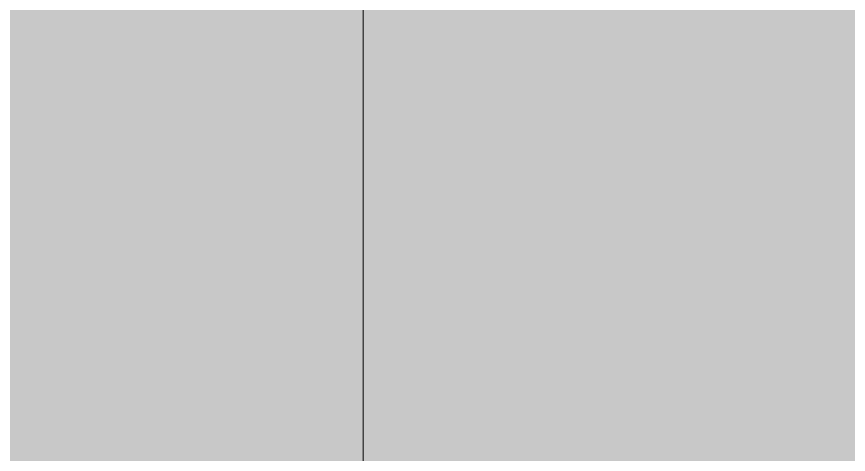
# Model space of a CAD drawing. Header units: millimetres. Extents: x -164500 to 426394, y -23753 to 102118.
# Drawn here: x 150428.23 to 150437.57, y 80050.81 to 80055.72 of the extents above; entities that cross this region are included whole.
import ezdxf

# ---------------------------------------------------------------- set-up
doc = ezdxf.new("R2010")
doc.units = ezdxf.units.MM
doc.layers.add('A-FLOR-1', color=7, linetype='Continuous', lineweight=9, true_color=0xeef6ff, transparency=0.5)
doc.layers.add('S-STRS', color=7, linetype='Continuous', lineweight=9)
doc.layers.add('S-STRS-MBND', color=7, linetype='Continuous', lineweight=9)

# ---------------------------------------------------------------- blocks, each defined once
blk = doc.blocks.new('2floor')
at = {"layer": 'A-FLOR-1'}
h = blk.add_hatch(color=256, dxfattribs=at)
h.paths.add_polyline_path([(222539.1625, 5170), (222702.1234, 5170), (222702.1234, 5520), (222402.1234, 5520), (222402.1234, 5170)])
h.paths.add_polyline_path([(150732.1234, 5237.8885), (150732.1234, 5520), (150432.1234, 5520), (150432.1234, 5237.8885)])
h.paths.add_polyline_path([(233472.1234, 10417.8885), (233522.1234, 10417.8885), (233522.1234, 17270), (233507.1234, 17270), (233507.1234, 17260), (233487.1234, 17260), (233487.1234, 17270), (233480.1234, 17270), (233480.1234, 17240), (233472.1234, 17240), (233472.1234, 10845.0827)])
h.paths.add_polyline_path([(243572.1234, 15830), (246272.1234, 15830), (246272.1234, 17530), (243572.1234, 17530), (243572.1234, 16632.5087)])
h.paths.add_polyline_path([(244697.1234, 15837), (244094.1234, 15837), (244094.1234, 15903), (245277.1234, 15903), (245277.1234, 15900), (245897.1234, 15900), (245897.1234, 15870), (245317.1234, 15870), (245317.1234, 15840), (244697.1234, 15840)])
h.paths.add_polyline_path([(244697.1234, 15840), (244697.1234, 15870), (245277.1234, 15870), (245277.1234, 15900), (244097.1234, 15900), (244097.1234, 15840), (244622.1234, 15840)])
h.paths.add_polyline_path([(245007.8766, 15907), (244094.1234, 15907), (244094.1234, 15973), (244697.1234, 15973), (244697.1234, 15970), (245317.1234, 15970), (245317.1234, 15940), (245897.1234, 15940), (245897.1234, 15910), (245277.1234, 15910), (245277.1234, 15907)])
h.paths.add_polyline_path([(245277.1234, 15910), (245277.1234, 15940), (244697.1234, 15940), (244697.1234, 15970), (244097.1234, 15970), (244097.1234, 15910), (245007.8766, 15910)])
h.paths.add_polyline_path([(233480.1234, 17290), (233522.1234, 17290.5), (233521.2285, 18349.4999), (233507.1234, 18348.9999), (233507.1234, 18338.4999), (233487.1234, 18338.4999), (233487.1234, 18349.4999), (233480.1234, 18348.9999), (233480.1234, 18330), (233472.1234, 18330), (233472.1234, 17310), (233480.1234, 17310), (233480.1234, 17290.5)])
h.paths.add_polyline_path([(233480.1234, 18369.4999), (233522.1234, 18370), (233522.1234, 23579.9998), (233472.1234, 23579.9998), (233472.1234, 23290.5), (233482.1234, 23290.5), (233482.1234, 23270.5), (233472.1234, 23270.5), (233472.1234, 18400), (233480.1234, 18400), (233480.1234, 18370)])
h = blk.add_hatch(color=256, dxfattribs=at)
h.paths.add_polyline_path([(148902.1234, 5237.8885), (150432.1234, 5237.8885), (150432.1234, 5520), (148902.1234, 5520)])
h.paths.add_polyline_path([(243652.1234, 19600), (243952.1234, 19600), (243952.1234, 21130), (243652.1234, 21130), (243652.1234, 20075)])
at = {"layer": 'S-STRS'}
blk.add_line((150432.1234, 5237.8885), (150432.1234, 5520), dxfattribs=at)
at = {"layer": 'S-STRS-MBND'}
blk.add_line((150432.1234, 1620), (150432.1234, 5520), dxfattribs=at)

msp = doc.modelspace()

# ---------------------------------------------------------------- block references
msp.add_blockref('2floor', (0, 74539.3584))

doc.saveas('drawing.dxf')
